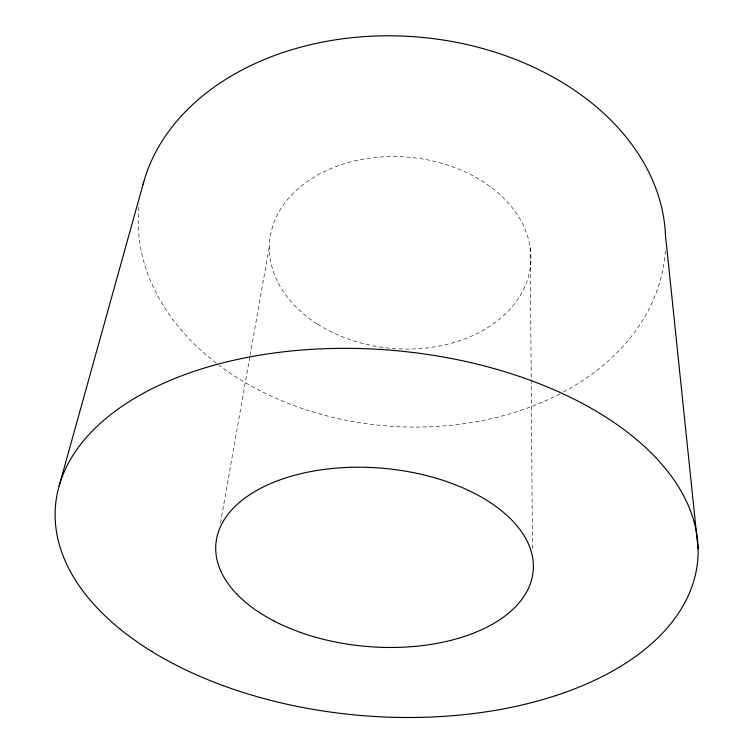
<?xml version="1.0" encoding="UTF-8"?>
<svg xmlns="http://www.w3.org/2000/svg" width="755" height="755" viewBox="0 0 755 755"><rect width="100%" height="100%" fill="white"/><g stroke="black" fill="none" stroke-linecap="round" stroke-linejoin="round"><path stroke-width="0.57" stroke-dasharray="3.77 2.83" d="M220.451 523.158L249.914 356.473M250.122 355.312L269.356 246.507M530.199 247.829L532.501 551.292M665.315 250.792A264.118 195.073 4.8 0 1 561.05 393.289M559.993 393.836A264.118 195.073 4.8 0 1 219.11 365.288M216.336 363.183A264.118 195.073 4.8 0 1 139.279 204.039M317.657 324.216A130.993 95.97 4.8 0 0 529.264 273.008A130.993 95.97 4.8 0 0 353.472 161.202A130.993 95.97 4.8 0 0 317.657 324.216"/><path stroke-width="1.13" d="M59.145 485.871L143.743 181.88M698.092 548.762L665.495 235.466A264.118 195.073 4.8 0 0 423.262 37.505A264.118 195.073 4.8 0 0 143.11 184.182M152.048 651.631A322.272 183.248 4.8 0 0 688.154 595.959A322.272 183.248 4.8 0 0 289.627 351.15A322.272 183.248 4.8 0 0 152.048 651.631M274.225 621.11A159.22 89.449 4.8 0 0 531.36 580.633A159.22 89.449 4.8 0 0 318.082 470.299A159.22 89.449 4.8 0 0 274.225 621.11"/></g></svg>
